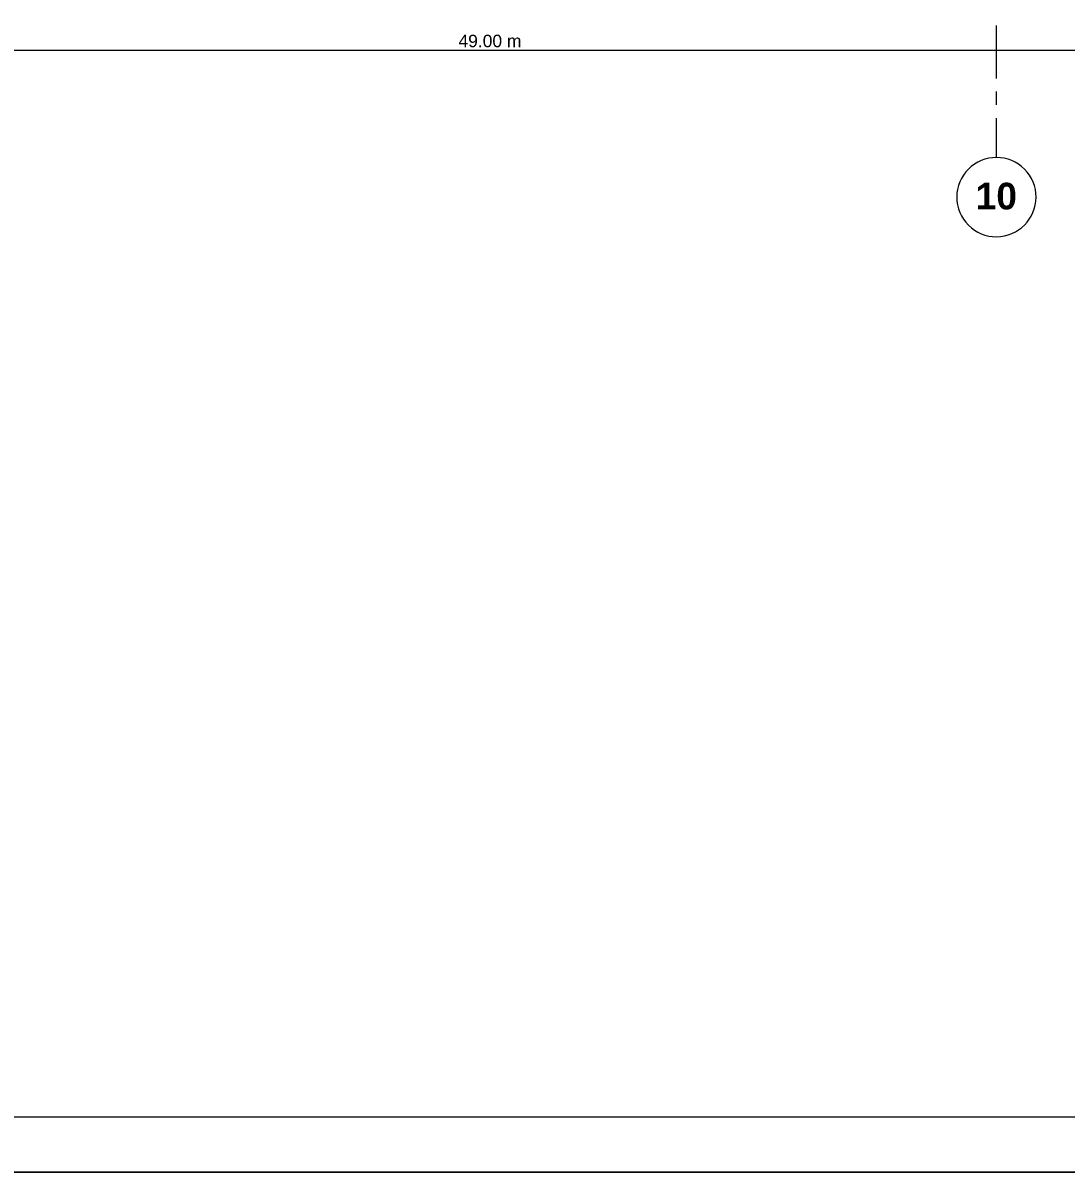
# Model space of a CAD drawing. Header units: metres. Extents: x -2 to 237, y -8 to 52.
# Drawn here: x 25.53 to 38.06, y -7.82 to 5.99 of the extents above; entities that cross this region are included whole.
import ezdxf

# ---------------------------------------------------------------- set-up
doc = ezdxf.new("R2010")
doc.units = ezdxf.units.M
for name, color, linetype, lineweight in [('HVAC - Ductos', 5, 'Continuous', 0), ('PDF2_Text', 7, 'Continuous', 0), ('pie de plano', 7, 'Continuous', 0)]:
    doc.layers.add(name, color=color, linetype=linetype, lineweight=lineweight)
doc.layers.add('PDF2_Geometry', color=7, linetype='Continuous', lineweight=0, true_color=0xaaaaaa)
doc.styles.add('PDF Helvetica', font='')
doc.styles.add('PDF Helvetica Bold', font='')
doc.styles.get('PDF Helvetica').set_extended_font_data('Helvetica')
doc.styles.get('PDF Helvetica Bold').set_extended_font_data('Helvetica', bold=True)

msp = doc.modelspace()

# ---------------------------------------------------------------- linework, layer by layer
at = {"layer": 'HVAC - Ductos', "color": 252, "lineweight": 0, "true_color": 0x939598}
msp.add_lwpolyline([(6.404, 5.663), (55.864, 5.663)], dxfattribs=at)
at = {"layer": 'PDF2_Geometry', "color": 252, "lineweight": 0, "true_color": 0x939598}
msp.add_lwpolyline([(37.216, 5.956), (37.216, 5.319)], dxfattribs=at)
at = {"layer": 'PDF2_Geometry', "lineweight": 0}
for points in [[(37.216, 5.164), (37.216, 5.003)], [(37.216, 4.843), (37.216, 4.371)]]:
    msp.add_lwpolyline(points, dxfattribs=at)
msp.add_lwpolyline([(37.221, 4.371, 0.418271), (36.744, 3.894, 0.41472), (37.221, 3.418, 0.411104), (37.697, 3.894, 0.414664)], format="xyb", close=True, dxfattribs=at)
at = {"layer": 'pie de plano', "color": 7, "lineweight": 0}
msp.add_lwpolyline([(87.872, 52.154), (87.872, -7.825), (-2.1, -7.825), (-2.1, 52.154)], close=True, dxfattribs=at)
for points in [[(87.395, 51.343), (-1, 51.343), (-1, -7.161), (87.395, -7.161)], [(-2.1, -7.825), (87.872, -7.825)]]:
    msp.add_lwpolyline(points, dxfattribs=at)

# ---------------------------------------------------------------- texts
at = {"layer": 'PDF2_Text', "color": 252, "lineweight": 0, "true_color": 0x939598, "insert": (30.757, 5.771), "char_height": 0.15, "attachment_point": 4, "style": 'PDF Helvetica'}
msp.add_mtext('49.00 m', dxfattribs=at)
at = {"layer": 'PDF2_Text', "color": 253, "lineweight": 0, "true_color": 0xaaaaaa, "insert": (36.97, 3.905), "char_height": 0.3201, "attachment_point": 4, "style": 'PDF Helvetica Bold'}
msp.add_mtext('10', dxfattribs=at)

doc.saveas('drawing.dxf')
